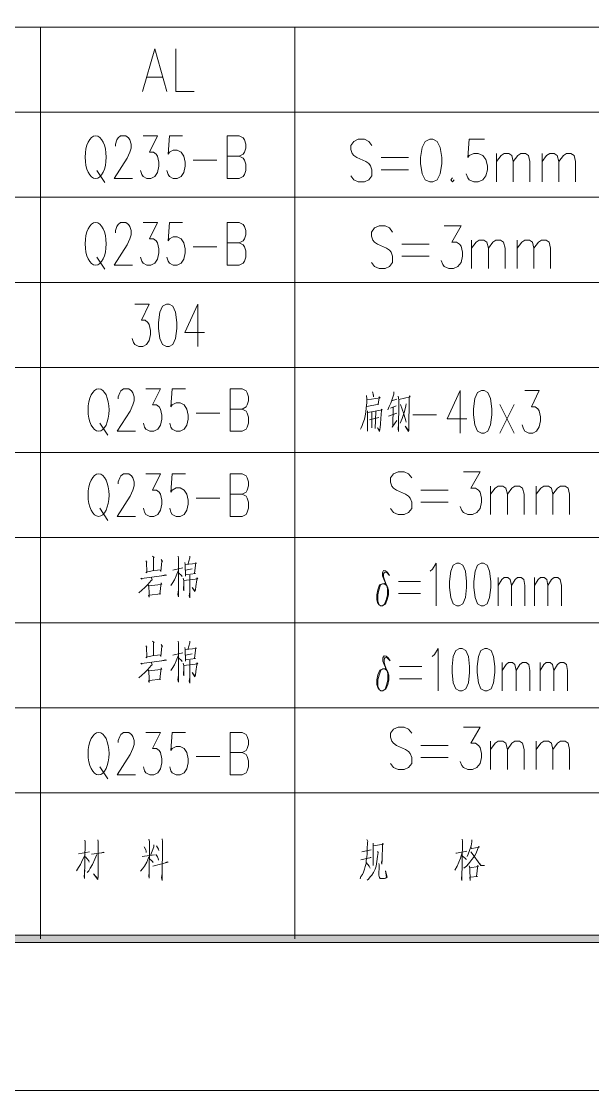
# Model space of a CAD drawing. Header units: millimetres. Extents: x 0 to 414, y 0 to 292.
# Drawn here: x 316.6 to 353.6, y 0 to 69.3 of the extents above; entities that cross this region are included whole.
import ezdxf

# ---------------------------------------------------------------- set-up
doc = ezdxf.new("R2010")
doc.units = ezdxf.units.MM

msp = doc.modelspace()

# ---------------------------------------------------------------- hatches: boundary and pattern name
h = msp.add_hatch(color=0)
h.dxf.hatch_style = 2
h.paths.add_polyline_path([(20.976167, 9.609667), (21.448889, 10.085917), (403.997583, 10.085917), (404.473833, 9.609667)])

# ---------------------------------------------------------------- linework, layer by layer
at = {"color": 0, "lineweight": 0}
for points in [[(0, 0), (0, 292.466889), (414.0835, 292.466889), (414.0835, 0)], [(343.051694, 61.6585), (342.755361, 61.527972), (342.561333, 61.132861), (342.462556, 60.476694), (342.462556, 60.081583), (342.561333, 59.425417), (342.755361, 59.033833), (343.051694, 58.899778), (343.24925, 58.899778), (343.545583, 59.033833), (343.739611, 59.425417), (343.838389, 60.081583), (343.838389, 60.476694), (343.739611, 61.132861), (343.545583, 61.527972), (343.24925, 61.6585)], [(325.97725, 50.976389), (325.72325, 50.845861), (325.550389, 50.45075), (325.465722, 49.794583), (325.465722, 49.403), (325.550389, 48.746833), (325.72325, 48.351722), (325.97725, 48.221194), (326.150111, 48.221194), (326.404111, 48.351722), (326.576972, 48.746833), (326.661639, 49.403), (326.661639, 49.794583), (326.576972, 50.45075), (326.404111, 50.845861), (326.150111, 50.976389)], [(346.399556, 45.381333), (346.145556, 45.250806), (345.972694, 44.855694), (345.888028, 44.199528), (345.888028, 43.804417), (345.972694, 43.14825), (346.145556, 42.753139), (346.399556, 42.622611), (346.572417, 42.622611), (346.826417, 42.753139), (346.999278, 43.14825), (347.083944, 43.804417), (347.083944, 44.199528), (346.999278, 44.855694), (346.826417, 45.250806), (346.572417, 45.381333)], [(344.808528, 34.184167), (344.572167, 34.050111), (344.416944, 33.658528), (344.339333, 33.002361), (344.339333, 32.60725), (344.416944, 31.951083), (344.572167, 31.555972), (344.808528, 31.425444), (344.967278, 31.425444), (345.203639, 31.555972), (345.362389, 31.951083), (345.44, 32.60725), (345.44, 33.002361), (345.362389, 33.658528), (345.203639, 34.050111), (344.967278, 34.184167)], [(346.385444, 34.184167), (346.149083, 34.050111), (345.990333, 33.658528), (345.912722, 33.002361), (345.912722, 32.60725), (345.990333, 31.951083), (346.149083, 31.555972), (346.385444, 31.425444), (346.544194, 31.425444), (346.780556, 31.555972), (346.935778, 31.951083), (347.016917, 32.60725), (347.016917, 33.002361), (346.935778, 33.658528), (346.780556, 34.050111), (346.544194, 34.184167)], [(339.869639, 31.425444), (339.753222, 31.513639), (339.675611, 31.644167), (339.622694, 31.838194), (339.622694, 32.141583), (339.686194, 32.466139), (339.802611, 32.773056), (339.986056, 32.857722), (340.116583, 32.857722), (340.247111, 32.748361), (340.077778, 33.139944), (340.000167, 33.358667), (340.000167, 33.573861), (340.063667, 33.704389), (340.194194, 33.683222), (340.324722, 33.573861), (340.441139, 33.379833), (340.261222, 33.573861), (340.130694, 33.595028), (340.063667, 33.489194), (340.063667, 33.291639), (340.116583, 33.097611), (340.261222, 32.706028), (340.314139, 32.554333), (340.314139, 32.141583), (340.247111, 31.859361), (340.130694, 31.534806), (339.986056, 31.425444)], [(344.991972, 28.666722), (344.748556, 28.536194), (344.58275, 28.144611), (344.501611, 27.484917), (344.501611, 27.093333), (344.58275, 26.437167), (344.748556, 26.042056), (344.991972, 25.911528), (345.15425, 25.911528), (345.397667, 26.042056), (345.559944, 26.437167), (345.641083, 27.093333), (345.641083, 27.484917), (345.559944, 28.144611), (345.397667, 28.536194), (345.15425, 28.666722)], [(346.618278, 28.666722), (346.374861, 28.536194), (346.212583, 28.144611), (346.131444, 27.484917), (346.131444, 27.093333), (346.212583, 26.437167), (346.374861, 26.042056), (346.618278, 25.911528), (346.784083, 25.911528), (347.0275, 26.042056), (347.189778, 26.437167), (347.270917, 27.093333), (347.270917, 27.484917), (347.189778, 28.144611), (347.0275, 28.536194), (346.784083, 28.666722)], [(339.887278, 25.911528), (339.763806, 25.996194), (339.682667, 26.126722), (339.62975, 26.324278), (339.62975, 26.627667), (339.696778, 26.952222), (339.82025, 27.255611), (340.007222, 27.343806), (340.141278, 27.343806), (340.275333, 27.234444), (340.102472, 27.626028), (340.021333, 27.84475), (340.021333, 28.059944), (340.088361, 28.190472), (340.222417, 28.169306), (340.356472, 28.059944), (340.479944, 27.865917), (340.289444, 28.059944), (340.155389, 28.081111), (340.088361, 27.97175), (340.088361, 27.777722), (340.141278, 27.583694), (340.289444, 27.192111), (340.342361, 27.040417), (340.342361, 26.627667), (340.275333, 26.345444), (340.155389, 26.020889), (340.007222, 25.911528)], [(20.976167, 9.609667), (21.448889, 10.085917), (403.997583, 10.085917), (404.473833, 9.609667)]]:
    msp.add_lwpolyline(points, close=True, dxfattribs=at)
for points in [[(281.975278, 68.932778), (354.957944, 68.932778)], [(317.810444, 19.300472), (317.810444, 68.932778)], [(334.309861, 19.300472), (334.309861, 68.932778)], [(324.432083, 64.766472), (325.218778, 67.521667), (326.009, 64.766472)], [(326.598139, 67.521667), (326.598139, 64.766472), (327.779944, 64.766472)], [(324.728417, 65.683694), (325.712667, 65.683694)], [(281.975278, 63.415333), (354.957944, 63.415333)], [(322.67525, 61.224583), (322.67525, 61.355111), (322.759917, 61.616167), (322.844583, 61.750222), (323.013917, 61.88075), (323.356111, 61.88075), (323.528972, 61.750222), (323.613639, 61.616167), (323.698306, 61.355111), (323.698306, 61.090528), (323.613639, 60.829472), (323.440778, 60.434361), (322.587056, 59.122028), (323.782972, 59.122028)], [(324.467361, 61.88075), (325.40575, 61.88075), (324.894222, 60.829472), (325.148222, 60.829472), (325.321083, 60.698944), (325.40575, 60.568417), (325.490417, 60.173306), (325.490417, 59.91225), (325.40575, 59.517139), (325.232889, 59.252556), (324.978889, 59.122028), (324.721361, 59.122028), (324.467361, 59.252556), (324.379167, 59.386611), (324.2945, 59.647667)], [(327.025, 61.88075), (326.171278, 61.88075), (326.086611, 60.698944), (326.171278, 60.829472), (326.428806, 60.96), (326.686333, 60.96), (326.940333, 60.829472), (327.113194, 60.568417), (327.197861, 60.173306), (327.197861, 59.91225), (327.113194, 59.517139), (326.940333, 59.252556), (326.686333, 59.122028), (326.428806, 59.122028), (326.171278, 59.252556), (326.086611, 59.386611), (326.001944, 59.647667)], [(329.928361, 59.122028), (329.928361, 61.88075), (330.697417, 61.88075), (330.951417, 61.750222), (331.036083, 61.616167), (331.124278, 61.355111), (331.124278, 61.090528), (331.036083, 60.829472), (330.951417, 60.698944), (330.697417, 60.568417)], [(339.308722, 61.263389), (339.114694, 61.527972), (338.818361, 61.6585), (338.42325, 61.6585), (338.126917, 61.527972), (337.932889, 61.263389), (337.932889, 61.002333), (338.028139, 60.741278), (338.126917, 60.607222), (338.324472, 60.476694), (338.917139, 60.215639), (339.114694, 60.081583), (339.209944, 59.951056), (339.308722, 59.69), (339.308722, 59.294889), (339.114694, 59.033833), (338.818361, 58.899778), (338.42325, 58.899778), (338.126917, 59.033833), (337.932889, 59.294889)], [(346.597111, 61.6585), (345.612861, 61.6585), (345.514083, 60.476694), (345.612861, 60.607222), (345.909194, 60.741278), (346.202, 60.741278), (346.498333, 60.607222), (346.695889, 60.346167), (346.794667, 59.951056), (346.794667, 59.69), (346.695889, 59.294889), (346.498333, 59.033833), (346.202, 58.899778), (345.909194, 58.899778), (345.612861, 59.033833), (345.514083, 59.164361), (345.415306, 59.425417)], [(327.709389, 60.303833), (329.243972, 60.303833)], [(329.928361, 60.568417), (330.697417, 60.568417), (330.951417, 60.434361), (331.036083, 60.303833), (331.124278, 60.042778), (331.124278, 59.647667), (331.036083, 59.386611), (330.951417, 59.252556), (330.697417, 59.122028), (329.928361, 59.122028)], [(339.901389, 60.476694), (341.672333, 60.476694)], [(347.383806, 58.899778), (347.383806, 60.741278)], [(347.383806, 60.215639), (347.680139, 60.607222), (347.877694, 60.741278), (348.174028, 60.741278), (348.368056, 60.607222), (348.466833, 60.215639), (348.466833, 58.899778)], [(348.466833, 60.215639), (348.763167, 60.607222), (348.960722, 60.741278), (349.257056, 60.741278), (349.451083, 60.607222), (349.549861, 60.215639), (349.549861, 58.899778)], [(350.340083, 58.899778), (350.340083, 60.741278)], [(350.340083, 60.215639), (350.632889, 60.607222), (350.830444, 60.741278), (351.126778, 60.741278), (351.324333, 60.607222), (351.423111, 60.215639), (351.423111, 58.899778)], [(351.423111, 60.215639), (351.719444, 60.607222), (351.913472, 60.741278), (352.209806, 60.741278), (352.407361, 60.607222), (352.506139, 60.215639), (352.506139, 58.899778)], [(321.479333, 59.647667), (321.990861, 58.860972)], [(339.901389, 59.69), (341.672333, 59.69)], [(344.529833, 59.164361), (344.431056, 59.033833), (344.529833, 58.899778), (344.628611, 59.033833)], [(281.975278, 57.901417), (354.957944, 57.901417)], [(322.67525, 55.608361), (322.67525, 55.738889), (322.759917, 55.999944), (322.844583, 56.134), (323.013917, 56.264528), (323.356111, 56.264528), (323.528972, 56.134), (323.613639, 55.999944), (323.698306, 55.738889), (323.698306, 55.474306), (323.613639, 55.21325), (323.440778, 54.818139), (322.587056, 53.505806), (323.782972, 53.505806)], [(324.467361, 56.264528), (325.40575, 56.264528), (324.894222, 55.21325), (325.148222, 55.21325), (325.321083, 55.082722), (325.40575, 54.952194), (325.490417, 54.557083), (325.490417, 54.2925), (325.40575, 53.900917), (325.232889, 53.636333), (324.978889, 53.505806), (324.721361, 53.505806), (324.467361, 53.636333), (324.379167, 53.770389), (324.2945, 54.031444)], [(327.025, 56.264528), (326.171278, 56.264528), (326.086611, 55.082722), (326.171278, 55.21325), (326.428806, 55.343778), (326.686333, 55.343778), (326.940333, 55.21325), (327.113194, 54.952194), (327.197861, 54.557083), (327.197861, 54.2925), (327.113194, 53.900917), (326.940333, 53.636333), (326.686333, 53.505806), (326.428806, 53.505806), (326.171278, 53.636333), (326.086611, 53.770389), (326.001944, 54.031444)], [(329.928361, 53.505806), (329.928361, 56.264528), (330.697417, 56.264528), (330.951417, 56.134), (331.036083, 55.999944), (331.124278, 55.738889), (331.124278, 55.474306), (331.036083, 55.21325), (330.951417, 55.082722), (330.697417, 54.952194)], [(340.649278, 55.650694), (340.451722, 55.915278), (340.158917, 56.045806), (339.763806, 56.045806), (339.467472, 55.915278), (339.269917, 55.650694), (339.269917, 55.389639), (339.368694, 55.125056), (339.467472, 54.994528), (339.665028, 54.864), (340.254167, 54.602944), (340.451722, 54.468889), (340.5505, 54.338361), (340.649278, 54.077306), (340.649278, 53.682194), (340.451722, 53.421139), (340.158917, 53.287083), (339.763806, 53.287083), (339.467472, 53.421139), (339.269917, 53.682194)], [(343.997139, 56.045806), (345.080167, 56.045806), (344.491028, 54.994528), (344.783833, 54.994528), (344.981389, 54.864), (345.080167, 54.733472), (345.178944, 54.338361), (345.178944, 54.077306), (345.080167, 53.682194), (344.882611, 53.421139), (344.589806, 53.287083), (344.293472, 53.287083), (343.997139, 53.421139), (343.898361, 53.551667), (343.799583, 53.812722)], [(329.928361, 54.952194), (330.697417, 54.952194), (330.951417, 54.818139), (331.036083, 54.687611), (331.124278, 54.426556), (331.124278, 54.031444), (331.036083, 53.770389), (330.951417, 53.636333), (330.697417, 53.505806), (329.928361, 53.505806)], [(341.241944, 54.864), (343.012889, 54.864)], [(345.771611, 53.287083), (345.771611, 55.125056)], [(345.771611, 54.602944), (346.064417, 54.994528), (346.261972, 55.125056), (346.558306, 55.125056), (346.755861, 54.994528), (346.854639, 54.602944), (346.854639, 53.287083)], [(346.854639, 54.602944), (347.147444, 54.994528), (347.345, 55.125056), (347.641333, 55.125056), (347.838889, 54.994528), (347.937667, 54.602944), (347.937667, 53.287083)], [(348.724361, 53.287083), (348.724361, 55.125056)], [(348.724361, 54.602944), (349.020694, 54.994528), (349.21825, 55.125056), (349.511056, 55.125056), (349.708611, 54.994528), (349.807389, 54.602944), (349.807389, 53.287083)], [(349.807389, 54.602944), (350.103722, 54.994528), (350.301278, 55.125056), (350.594083, 55.125056), (350.791639, 54.994528), (350.890417, 54.602944), (350.890417, 53.287083)], [(327.709389, 54.687611), (329.243972, 54.687611)], [(341.241944, 54.077306), (343.012889, 54.077306)], [(321.479333, 54.031444), (321.990861, 53.24475)], [(281.975278, 52.3875), (354.957944, 52.3875)], [(323.931139, 50.976389), (324.869528, 50.976389), (324.358, 49.928639), (324.612, 49.928639), (324.784861, 49.794583), (324.869528, 49.664056), (324.954194, 49.268944), (324.954194, 49.007889), (324.869528, 48.612778), (324.696667, 48.351722), (324.442667, 48.221194), (324.185139, 48.221194), (323.931139, 48.351722), (323.846472, 48.48225), (323.758278, 48.746833)], [(328.026889, 50.976389), (327.173167, 49.138417), (328.45375, 49.138417)], [(328.026889, 50.976389), (328.026889, 48.221194)], [(281.975278, 46.873583), (354.957944, 46.873583)], [(322.862222, 44.838056), (322.862222, 44.968583), (322.950417, 45.229639), (323.035083, 45.360167), (323.204417, 45.494222), (323.546611, 45.494222), (323.715944, 45.360167), (323.800611, 45.229639), (323.888806, 44.968583), (323.888806, 44.704), (323.800611, 44.442944), (323.631278, 44.047833), (322.777556, 42.7355), (323.973472, 42.7355)], [(324.654333, 45.494222), (325.59625, 45.494222), (325.081194, 44.442944), (325.338722, 44.442944), (325.508056, 44.312417), (325.59625, 44.178361), (325.680917, 43.786778), (325.680917, 43.522194), (325.59625, 43.130611), (325.423389, 42.866028), (325.169389, 42.7355), (324.911861, 42.7355), (324.654333, 42.866028), (324.569667, 42.996556), (324.485, 43.261139)], [(327.2155, 45.494222), (326.361778, 45.494222), (326.277111, 44.312417), (326.361778, 44.442944), (326.619306, 44.573472), (326.873306, 44.573472), (327.130833, 44.442944), (327.300167, 44.178361), (327.388361, 43.786778), (327.388361, 43.522194), (327.300167, 43.130611), (327.130833, 42.866028), (326.873306, 42.7355), (326.619306, 42.7355), (326.361778, 42.866028), (326.277111, 42.996556), (326.192444, 43.261139)], [(330.118861, 42.7355), (330.118861, 45.494222), (330.884389, 45.494222), (331.141917, 45.360167), (331.226583, 45.229639), (331.31125, 44.968583), (331.31125, 44.704), (331.226583, 44.442944), (331.141917, 44.312417), (330.884389, 44.178361)], [(338.955944, 45.05325), (338.970056, 44.816889), (338.970056, 44.577), (338.941833, 44.252444), (338.8995, 43.970222), (338.857167, 43.730333), (338.814833, 43.515139), (338.744278, 43.296417), (338.673722, 43.102389), (338.603167, 42.950694), (338.560833, 42.8625)], [(339.336944, 45.293139), (339.4075, 45.077944), (339.4075, 44.968583), (339.393389, 45.141444)], [(340.719833, 45.293139), (340.719833, 45.141444), (340.522278, 44.555833), (340.4235, 44.337111), (340.338833, 44.121917)], [(345.034306, 45.381333), (344.180583, 43.543361), (345.461167, 43.543361)], [(345.034306, 45.381333), (345.034306, 42.622611)], [(349.21825, 45.381333), (350.156639, 45.381333), (349.645111, 44.330056), (349.899111, 44.330056), (350.071972, 44.199528), (350.156639, 44.069), (350.241306, 43.673889), (350.241306, 43.412833), (350.156639, 43.017722), (349.983778, 42.753139), (349.729778, 42.622611), (349.47225, 42.622611), (349.21825, 42.753139), (349.130056, 42.887194), (349.045389, 43.14825)], [(338.998278, 44.771028), (339.830833, 44.901556), (339.774389, 44.968583), (339.774389, 44.901556), (339.717944, 44.488806), (339.760278, 44.488806), (338.970056, 44.337111)], [(340.875056, 44.382972), (340.508167, 44.231278)], [(340.578722, 44.707528), (340.917389, 44.816889)], [(341.016167, 45.010917), (341.044389, 44.771028), (341.030278, 42.731972), (341.002056, 42.904833), (341.030278, 43.144722)], [(341.0585, 44.795722), (341.778167, 44.968583), (341.735833, 45.032083), (341.721722, 44.838056), (341.707611, 42.904833), (341.6935, 42.795472), (341.679389, 42.731972), (341.467722, 43.056528), (341.6935, 42.774306)], [(341.524167, 44.5135), (341.510056, 44.382972), (341.411278, 44.012556), (341.256056, 43.557472), (341.129056, 43.254083)], [(341.157278, 44.467639), (341.383056, 43.860861), (341.383056, 43.839694), (341.467722, 43.557472), (341.510056, 43.405778), (341.524167, 43.317583)], [(347.595472, 42.622611), (348.533861, 44.460583)], [(348.533861, 42.622611), (347.595472, 44.460583)], [(327.899889, 43.917306), (329.434472, 43.917306)], [(330.118861, 44.178361), (330.884389, 44.178361), (331.141917, 44.047833), (331.226583, 43.917306), (331.31125, 43.65625), (331.31125, 43.261139), (331.226583, 42.996556), (331.141917, 42.866028), (330.884389, 42.7355), (330.118861, 42.7355)], [(339.012389, 44.054889), (339.0265, 43.924361), (339.0265, 43.165889), (339.0265, 42.753139), (339.012389, 42.8625), (339.0265, 43.056528)], [(339.040611, 43.949056), (339.971944, 44.121917), (339.9155, 44.16425), (339.9155, 44.079583), (339.887278, 43.557472), (339.859056, 43.208222), (339.830833, 42.971861), (339.802611, 42.731972), (339.6615, 42.950694), (339.7885, 42.795472), (339.816722, 42.8625)], [(339.294611, 43.970222), (339.308722, 43.384611), (339.308722, 43.33875), (339.294611, 42.950694)], [(339.562722, 44.012556), (339.520389, 42.904833)], [(340.917389, 43.903194), (340.381167, 43.709167)], [(340.6775, 44.273611), (340.663389, 43.077694), (340.606944, 42.993028), (340.917389, 43.426944)], [(341.961611, 43.804417), (343.499722, 43.804417)], [(321.669833, 43.261139), (322.181361, 42.474444)], [(339.1535, 43.469278), (339.760278, 43.620972)], [(281.975278, 41.359667), (354.957944, 41.359667)], [(322.862222, 39.320611), (322.862222, 39.454667), (322.950417, 39.715722), (323.035083, 39.84625), (323.204417, 39.976778), (323.546611, 39.976778), (323.715944, 39.84625), (323.800611, 39.715722), (323.888806, 39.454667), (323.888806, 39.190083), (323.800611, 38.929028), (323.631278, 38.533917), (322.777556, 37.221583), (323.973472, 37.221583)], [(324.654333, 39.976778), (325.59625, 39.976778), (325.081194, 38.929028), (325.338722, 38.929028), (325.508056, 38.794972), (325.59625, 38.664444), (325.680917, 38.272861), (325.680917, 38.008278), (325.59625, 37.616694), (325.423389, 37.352111), (325.169389, 37.221583), (324.911861, 37.221583), (324.654333, 37.352111), (324.569667, 37.482639), (324.485, 37.747222)], [(327.2155, 39.976778), (326.361778, 39.976778), (326.277111, 38.794972), (326.361778, 38.929028), (326.619306, 39.059556), (326.873306, 39.059556), (327.130833, 38.929028), (327.300167, 38.664444), (327.388361, 38.272861), (327.388361, 38.008278), (327.300167, 37.616694), (327.130833, 37.352111), (326.873306, 37.221583), (326.619306, 37.221583), (326.361778, 37.352111), (326.277111, 37.482639), (326.192444, 37.747222)], [(330.118861, 37.221583), (330.118861, 39.976778), (330.884389, 39.976778), (331.141917, 39.84625), (331.226583, 39.715722), (331.31125, 39.454667), (331.31125, 39.190083), (331.226583, 38.929028), (331.141917, 38.794972), (330.884389, 38.664444)], [(341.884, 39.708667), (341.686444, 39.97325), (341.390111, 40.103778), (340.998528, 40.103778), (340.702194, 39.97325), (340.504639, 39.708667), (340.504639, 39.447611), (340.603417, 39.183028), (340.702194, 39.0525), (340.89975, 38.921972), (341.488889, 38.660917), (341.686444, 38.526861), (341.785222, 38.396333), (341.884, 38.135278), (341.884, 37.740167), (341.686444, 37.479111), (341.390111, 37.345056), (340.998528, 37.345056), (340.702194, 37.479111), (340.504639, 37.740167)], [(345.231861, 40.103778), (346.314889, 40.103778), (345.72575, 39.0525), (346.018556, 39.0525), (346.216111, 38.921972), (346.314889, 38.791444), (346.413667, 38.396333), (346.413667, 38.135278), (346.314889, 37.740167), (346.117333, 37.479111), (345.824528, 37.345056), (345.528194, 37.345056), (345.231861, 37.479111), (345.133083, 37.609639), (345.034306, 37.870694)], [(342.473139, 38.921972), (344.247611, 38.921972)], [(347.002806, 37.345056), (347.002806, 39.183028)], [(347.002806, 38.660917), (347.299139, 39.0525), (347.496694, 39.183028), (347.793028, 39.183028), (347.990583, 39.0525), (348.089361, 38.660917), (348.089361, 37.345056)], [(348.089361, 38.660917), (348.382167, 39.0525), (348.579722, 39.183028), (348.876056, 39.183028), (349.073611, 39.0525), (349.172389, 38.660917), (349.172389, 37.345056)], [(349.959083, 37.345056), (349.959083, 39.183028)], [(349.959083, 38.660917), (350.255417, 39.0525), (350.449444, 39.183028), (350.745778, 39.183028), (350.943333, 39.0525), (351.042111, 38.660917), (351.042111, 37.345056)], [(351.042111, 38.660917), (351.338444, 39.0525), (351.536, 39.183028), (351.828806, 39.183028), (352.026361, 39.0525), (352.125139, 38.660917), (352.125139, 37.345056)], [(327.899889, 38.403389), (329.434472, 38.403389)], [(330.118861, 38.664444), (330.884389, 38.664444), (331.141917, 38.533917), (331.226583, 38.403389), (331.31125, 38.138806), (331.31125, 37.747222), (331.226583, 37.482639), (331.141917, 37.352111), (330.884389, 37.221583), (330.118861, 37.221583)], [(342.473139, 38.135278), (344.247611, 38.135278)], [(321.669833, 37.747222), (322.181361, 36.957)], [(281.975278, 35.842222), (354.957944, 35.842222)], [(324.640222, 34.342917), (324.721361, 34.254722), (324.689611, 34.233556), (324.70725, 33.626778), (324.671972, 33.55975), (324.657861, 33.602083), (325.162333, 33.711444), (325.635056, 33.757306)], [(325.081194, 34.646306), (325.194083, 34.558111), (325.144694, 34.558111), (325.144694, 33.711444)], [(325.635056, 34.427583), (325.716194, 34.297056), (325.684444, 34.32175), (325.617417, 33.647944), (325.585667, 33.732611)], [(326.742778, 34.646306), (326.774528, 34.515778), (326.756889, 31.996944), (326.725139, 32.148639), (326.756889, 32.452028)], [(327.166111, 34.233556), (327.197861, 34.103028), (327.2155, 33.344556), (327.2155, 33.429222), (327.864611, 33.517417), (327.801111, 33.517417), (327.88225, 34.233556), (327.914, 34.166528), (327.197861, 34.103028)], [(327.508306, 34.646306), (327.508306, 34.536944), (327.377778, 34.103028)], [(343.076389, 33.658528), (343.235139, 33.789056), (343.4715, 34.184167), (343.4715, 31.425444)], [(324.315667, 33.214028), (324.379167, 33.147), (324.396806, 33.192861), (325.97725, 33.408056), (325.896111, 33.429222), (325.684444, 33.365722)], [(326.756889, 33.732611), (326.61225, 33.365722), (326.495833, 33.104667), (326.351194, 32.864778), (326.270056, 32.73425)], [(326.400583, 33.732611), (327.049694, 33.884306)], [(326.774528, 33.55975), (326.968556, 33.386889), (327.003833, 33.319861)], [(327.2155, 33.732611), (327.652944, 33.820806)], [(327.508306, 33.408056), (327.490667, 31.933444), (327.458917, 32.060444), (327.490667, 32.300333)], [(325.014167, 33.235194), (325.063556, 33.104667), (325.000056, 33.062333), (324.77075, 32.801278), (324.576722, 32.603722), (324.379167, 32.430861), (324.185139, 32.258)], [(324.8025, 32.755417), (324.837778, 32.691917), (324.851889, 32.215667), (324.851889, 31.975778), (324.820139, 32.060444), (324.851889, 32.106306), (325.617417, 32.190972), (325.553917, 32.169806), (325.649167, 32.910639), (325.684444, 32.822444), (325.617417, 32.801278), (324.837778, 32.713083)], [(327.067333, 33.214028), (327.099083, 33.037639), (327.099083, 32.388528), (327.084972, 32.497889), (327.084972, 32.67075)], [(327.099083, 33.062333), (328.026889, 33.168167), (327.963389, 33.235194), (327.94575, 33.104667), (327.896361, 32.67075), (327.864611, 32.452028), (327.832861, 32.342667), (327.652944, 32.603722), (327.832861, 32.388528)], [(339.753222, 31.534806), (339.686194, 31.728833), (339.686194, 32.141583), (339.753222, 32.444972), (339.869639, 32.773056), (340.000167, 32.857722), (340.130694, 32.878889), (340.144806, 32.857722), (340.261222, 32.748361), (340.314139, 32.663694), (340.377639, 32.444972), (340.377639, 32.141583), (340.300028, 31.838194), (340.183611, 31.534806), (340.000167, 31.425444)], [(341.030278, 33.002361), (342.448444, 33.002361)], [(347.489639, 31.425444), (347.489639, 33.263417)], [(347.489639, 32.737778), (347.726, 33.132889), (347.881222, 33.263417), (348.117583, 33.263417), (348.276333, 33.132889), (348.353944, 32.737778), (348.353944, 31.425444)], [(348.353944, 32.737778), (348.590306, 33.132889), (348.749056, 33.263417), (348.985417, 33.263417), (349.144167, 33.132889), (349.221778, 32.737778), (349.221778, 31.425444)], [(349.85325, 31.425444), (349.85325, 33.263417)], [(349.85325, 32.737778), (350.089611, 33.132889), (350.244833, 33.263417), (350.481194, 33.263417), (350.639944, 33.132889), (350.717556, 32.737778), (350.717556, 31.425444)], [(350.717556, 32.737778), (350.953917, 33.132889), (351.112667, 33.263417), (351.349028, 33.263417), (351.507778, 33.132889), (351.585389, 32.737778), (351.585389, 31.425444)], [(341.030278, 32.212139), (342.448444, 32.212139)], [(281.975278, 30.328306), (354.957944, 30.328306)], [(325.081194, 29.132389), (325.194083, 29.044194), (325.144694, 29.044194), (325.144694, 28.197528)], [(326.742778, 29.132389), (326.774528, 29.001861), (326.756889, 26.483028), (326.725139, 26.634722), (326.756889, 26.938111)], [(327.508306, 29.132389), (327.508306, 29.023028), (327.377778, 28.589111)], [(324.640222, 28.829), (324.721361, 28.740806), (324.689611, 28.719639), (324.70725, 28.109333), (324.671972, 28.045833), (324.657861, 28.088167), (325.162333, 28.197528), (325.635056, 28.239861)], [(325.635056, 28.913667), (325.716194, 28.783139), (325.684444, 28.804306), (325.617417, 28.134028), (325.585667, 28.218694)], [(327.166111, 28.719639), (327.197861, 28.589111), (327.2155, 27.827111), (327.2155, 27.915306), (327.864611, 28.0035), (327.801111, 28.0035), (327.88225, 28.719639), (327.914, 28.652611), (327.197861, 28.589111)], [(343.199861, 28.144611), (343.362139, 28.275139), (343.609083, 28.666722), (343.609083, 25.911528)], [(325.014167, 27.721278), (325.063556, 27.59075), (325.000056, 27.544889), (324.77075, 27.287361), (324.576722, 27.089806), (324.379167, 26.916944), (324.185139, 26.744083)], [(324.315667, 27.696583), (324.379167, 27.633083), (324.396806, 27.675417), (325.97725, 27.894139), (325.896111, 27.915306), (325.684444, 27.851806)], [(326.756889, 28.218694), (326.61225, 27.851806), (326.495833, 27.59075), (326.351194, 27.350861), (326.270056, 27.220333)], [(326.400583, 28.218694), (327.049694, 28.370389)], [(326.774528, 28.045833), (326.968556, 27.872972), (327.003833, 27.805944)], [(327.099083, 27.544889), (328.026889, 27.65425), (327.963389, 27.721278), (327.94575, 27.59075), (327.896361, 27.156833), (327.864611, 26.938111), (327.832861, 26.82875), (327.652944, 27.089806), (327.832861, 26.874611)], [(327.2155, 28.218694), (327.652944, 28.306889)], [(327.508306, 27.894139), (327.490667, 26.416), (327.458917, 26.546528), (327.490667, 26.786417)], [(347.75775, 25.911528), (347.75775, 27.7495)], [(347.75775, 27.223861), (348.004694, 27.618972), (348.166972, 27.7495), (348.410389, 27.7495), (348.572667, 27.618972), (348.653806, 27.223861), (348.653806, 25.911528)], [(348.653806, 27.223861), (348.897222, 27.618972), (349.063028, 27.7495), (349.306444, 27.7495), (349.468722, 27.618972), (349.549861, 27.223861), (349.549861, 25.911528)], [(350.2025, 25.911528), (350.2025, 27.7495)], [(350.2025, 27.223861), (350.445917, 27.618972), (350.608194, 27.7495), (350.851611, 27.7495), (351.013889, 27.618972), (351.098556, 27.223861), (351.098556, 25.911528)], [(351.098556, 27.223861), (351.341972, 27.618972), (351.50425, 27.7495), (351.747667, 27.7495), (351.909944, 27.618972), (351.991083, 27.223861), (351.991083, 25.911528)], [(324.8025, 27.2415), (324.837778, 27.178), (324.851889, 26.698222), (324.851889, 26.461861), (324.820139, 26.546528), (324.851889, 26.592389), (325.617417, 26.677056), (325.553917, 26.655889), (325.649167, 27.393194), (325.684444, 27.308528), (325.617417, 27.287361), (324.837778, 27.199167)], [(327.067333, 27.696583), (327.099083, 27.523722), (327.099083, 26.874611), (327.084972, 26.980444), (327.084972, 27.156833)], [(339.763806, 26.020889), (339.696778, 26.214917), (339.696778, 26.627667), (339.763806, 26.931056), (339.887278, 27.255611), (340.021333, 27.343806), (340.155389, 27.364972), (340.1695, 27.343806), (340.289444, 27.234444), (340.342361, 27.149778), (340.409389, 26.931056), (340.409389, 26.627667), (340.331778, 26.324278), (340.208306, 26.020889), (340.021333, 25.911528)], [(341.083194, 27.484917), (342.55075, 27.484917)], [(341.083194, 26.698222), (342.55075, 26.698222)], [(281.975278, 24.814389), (354.957944, 24.814389)], [(322.862222, 22.563667), (322.862222, 22.694194), (322.950417, 22.958778), (323.035083, 23.089306), (323.204417, 23.219833), (323.546611, 23.219833), (323.715944, 23.089306), (323.800611, 22.958778), (323.888806, 22.694194), (323.888806, 22.433139), (323.800611, 22.172083), (323.631278, 21.776972), (322.777556, 20.464639), (323.973472, 20.464639)], [(324.654333, 23.219833), (325.59625, 23.219833), (325.081194, 22.172083), (325.338722, 22.172083), (325.508056, 22.038028), (325.59625, 21.9075), (325.680917, 21.512389), (325.680917, 21.251333), (325.59625, 20.856222), (325.423389, 20.595167), (325.169389, 20.464639), (324.911861, 20.464639), (324.654333, 20.595167), (324.569667, 20.725694), (324.485, 20.990278)], [(327.2155, 23.219833), (326.361778, 23.219833), (326.277111, 22.038028), (326.361778, 22.172083), (326.619306, 22.302611), (326.873306, 22.302611), (327.130833, 22.172083), (327.300167, 21.9075), (327.388361, 21.512389), (327.388361, 21.251333), (327.300167, 20.856222), (327.130833, 20.595167), (326.873306, 20.464639), (326.619306, 20.464639), (326.361778, 20.595167), (326.277111, 20.725694), (326.192444, 20.990278)], [(330.118861, 20.464639), (330.118861, 23.219833), (330.884389, 23.219833), (331.141917, 23.089306), (331.226583, 22.958778), (331.31125, 22.694194), (331.31125, 22.433139), (331.226583, 22.172083), (331.141917, 22.038028), (330.884389, 21.9075)], [(341.884, 23.166917), (341.686444, 23.427972), (341.390111, 23.5585), (340.998528, 23.5585), (340.702194, 23.427972), (340.504639, 23.166917), (340.504639, 22.902333), (340.603417, 22.641278), (340.702194, 22.51075), (340.89975, 22.376694), (341.488889, 22.115639), (341.686444, 21.985111), (341.785222, 21.854583), (341.884, 21.59), (341.884, 21.198417), (341.686444, 20.933833), (341.390111, 20.803306), (340.998528, 20.803306), (340.702194, 20.933833), (340.504639, 21.198417)], [(345.231861, 23.5585), (346.314889, 23.5585), (345.72575, 22.51075), (346.018556, 22.51075), (346.216111, 22.376694), (346.314889, 22.246167), (346.413667, 21.854583), (346.413667, 21.59), (346.314889, 21.198417), (346.117333, 20.933833), (345.824528, 20.803306), (345.528194, 20.803306), (345.231861, 20.933833), (345.133083, 21.064361), (345.034306, 21.328944)], [(342.473139, 22.376694), (344.247611, 22.376694)], [(347.002806, 20.803306), (347.002806, 22.641278)], [(347.002806, 22.115639), (347.299139, 22.51075), (347.496694, 22.641278), (347.793028, 22.641278), (347.990583, 22.51075), (348.089361, 22.115639), (348.089361, 20.803306)], [(348.089361, 22.115639), (348.382167, 22.51075), (348.579722, 22.641278), (348.876056, 22.641278), (349.073611, 22.51075), (349.172389, 22.115639), (349.172389, 20.803306)], [(349.959083, 20.803306), (349.959083, 22.641278)], [(349.959083, 22.115639), (350.255417, 22.51075), (350.449444, 22.641278), (350.745778, 22.641278), (350.943333, 22.51075), (351.042111, 22.115639), (351.042111, 20.803306)], [(351.042111, 22.115639), (351.338444, 22.51075), (351.536, 22.641278), (351.828806, 22.641278), (352.026361, 22.51075), (352.125139, 22.115639), (352.125139, 20.803306)], [(327.899889, 21.646444), (329.434472, 21.646444)], [(330.118861, 21.9075), (330.884389, 21.9075), (331.141917, 21.776972), (331.226583, 21.646444), (331.31125, 21.381861), (331.31125, 20.990278), (331.226583, 20.725694), (331.141917, 20.595167), (330.884389, 20.464639), (330.118861, 20.464639)], [(342.473139, 21.59), (344.247611, 21.59)], [(321.669833, 20.990278), (322.181361, 20.200056)], [(281.975278, 19.300472), (354.957944, 19.300472)], [(281.975278, 19.300472), (346.632389, 19.300472)], [(281.975278, 19.300472), (346.632389, 19.300472)], [(281.975278, 19.300472), (346.632389, 19.300472)], [(317.810444, 9.846028), (317.810444, 19.300472)], [(334.309861, 9.846028), (334.309861, 19.300472)], [(320.696167, 16.22425), (320.710278, 16.114889), (320.678528, 13.74775), (320.646778, 13.878278), (320.696167, 14.291028)], [(321.542833, 16.245417), (321.556944, 16.136056), (321.556944, 13.857111), (321.542833, 13.726583), (321.525194, 13.68425), (321.250028, 14.051139), (321.525194, 13.726583)], [(324.848361, 16.28775), (324.880111, 16.157222), (324.862472, 13.768917), (324.830722, 13.899444), (324.862472, 14.1605)], [(325.695028, 16.308917), (325.726778, 16.157222), (325.695028, 13.617222), (325.663278, 13.814778), (325.695028, 14.072306)], [(338.970056, 16.277167), (339.037083, 16.146639), (339.019444, 16.083139), (339.005333, 15.649222), (338.987694, 15.342306), (338.970056, 15.127111), (338.938306, 14.908389), (338.924194, 14.714361), (338.874806, 14.520333), (338.825417, 14.343944), (338.758389, 14.149917), (338.694889, 13.998222), (338.596111, 13.867694), (338.532611, 13.737167)], [(339.379278, 16.037278), (339.393389, 15.885583), (339.393389, 14.802556), (339.393389, 14.583833), (339.379278, 14.672028), (339.393389, 14.887222)], [(339.411028, 15.864417), (340.046028, 15.973778), (339.996639, 16.016111), (339.996639, 15.90675), (339.964889, 14.996583), (339.94725, 14.672028), (339.933139, 14.777861), (339.94725, 14.887222)], [(345.157778, 16.298333), (345.175417, 16.167806), (345.143667, 13.627806), (345.111917, 13.737167), (345.143667, 14.019389)], [(345.792778, 16.256), (345.792778, 16.125472), (345.746917, 15.864417), (345.6305, 15.561028), (345.549361, 15.321139), (345.485861, 15.169444)], [(320.710278, 15.289389), (320.548, 14.964833), (320.417472, 14.661444), (320.286944, 14.463889), (320.142306, 14.248694)], [(320.272833, 15.356417), (321.003083, 15.483417)], [(321.475806, 15.310556), (321.345278, 15.007167), (321.183, 14.661444), (321.038361, 14.421556), (320.939583, 14.248694), (320.840806, 14.139333)], [(321.133611, 15.331722), (321.934417, 15.441083), (321.885028, 15.46225), (321.78625, 15.419917)], [(324.407389, 15.180028), (325.204667, 15.289389)], [(324.537917, 15.8115), (324.650806, 15.613944), (324.668444, 15.529278), (324.668444, 15.441083)], [(325.155278, 15.920861), (325.155278, 15.8115), (324.943611, 15.247056)], [(325.303444, 15.310556), (325.402222, 15.158861), (325.451611, 15.0495), (325.465722, 14.943667)], [(325.335194, 15.875), (325.465722, 15.659806), (325.483361, 15.571611)], [(338.6455, 15.472833), (339.24875, 15.603361)], [(339.672083, 15.497528), (339.703833, 15.4305), (339.672083, 15.169444), (339.622694, 14.844889), (339.573306, 14.5415), (339.509806, 14.343944), (339.411028, 14.12875), (339.298139, 13.955889), (339.199361, 13.846528), (339.086472, 13.716), (339.005333, 13.648972)], [(345.157778, 15.4305), (345.044889, 15.060083), (344.946111, 14.802556), (344.833222, 14.5415), (344.688583, 14.280444)], [(344.752083, 15.388167), (344.783833, 15.388167), (345.468222, 15.518694)], [(345.729278, 15.733889), (345.778667, 15.691556), (346.2655, 15.77975), (346.23375, 15.84325), (346.152611, 15.624528), (346.071472, 15.388167), (345.972694, 15.236472), (345.891556, 15.105944), (345.792778, 14.975417), (345.66225, 14.802556), (345.567, 14.693194), (345.436472, 14.5415), (345.274194, 14.410972)], [(345.711639, 15.472833), (345.746917, 15.451667), (346.364278, 14.583833), (346.607694, 14.583833), (346.364278, 14.605), (346.283139, 14.714361)], [(320.727917, 15.158861), (320.957222, 14.897806), (320.971333, 14.813139)], [(324.830722, 15.158861), (324.700194, 14.813139), (324.555556, 14.552083), (324.425028, 14.379222), (324.2945, 14.227528)], [(324.862472, 15.0495), (325.074139, 14.855472), (325.123528, 14.791972)], [(325.091778, 14.552083), (326.086611, 14.813139), (326.019583, 14.834306), (325.906694, 14.767278)], [(338.596111, 14.95425), (339.24875, 15.105944), (339.199361, 15.105944), (339.181722, 15.084778)], [(338.938306, 14.777861), (339.135861, 14.5415), (339.199361, 14.410972)], [(339.753222, 14.714361), (339.784972, 14.626167), (339.770861, 14.562667), (339.753222, 13.955889), (339.770861, 13.867694), (339.802611, 13.804194), (339.834361, 13.758333), (339.901389, 13.758333), (340.113056, 13.758333), (340.194194, 13.7795), (340.289444, 13.825361), (340.194194, 14.238111), (340.257694, 13.804194)], [(345.157778, 15.215306), (345.387083, 15.01775), (345.418833, 14.95425)], [(345.616389, 14.562667), (345.648139, 14.410972), (345.679889, 13.627806), (345.66225, 13.825361), (346.152611, 13.888861), (346.089111, 13.888861), (346.17025, 14.605), (346.184361, 14.520333), (345.648139, 14.432139)]]:
    msp.add_lwpolyline(points, dxfattribs=at)
for centre, major_axis, ratio in [((321.392903, 60.501389), (0, 1.379361), 0.494885), ((321.392903, 54.885167), (0, 1.379361), 0.494885), ((321.583403, 44.114861), (0, 1.379361), 0.494885), ((321.583403, 38.599181), (0, 1.377597), 0.495519), ((321.583403, 21.842236), (0, 1.377597), 0.495519)]:
    msp.add_ellipse(centre, major_axis=major_axis, ratio=ratio, start_param=0, end_param=6.283185, dxfattribs=at)

doc.saveas('drawing.dxf')
